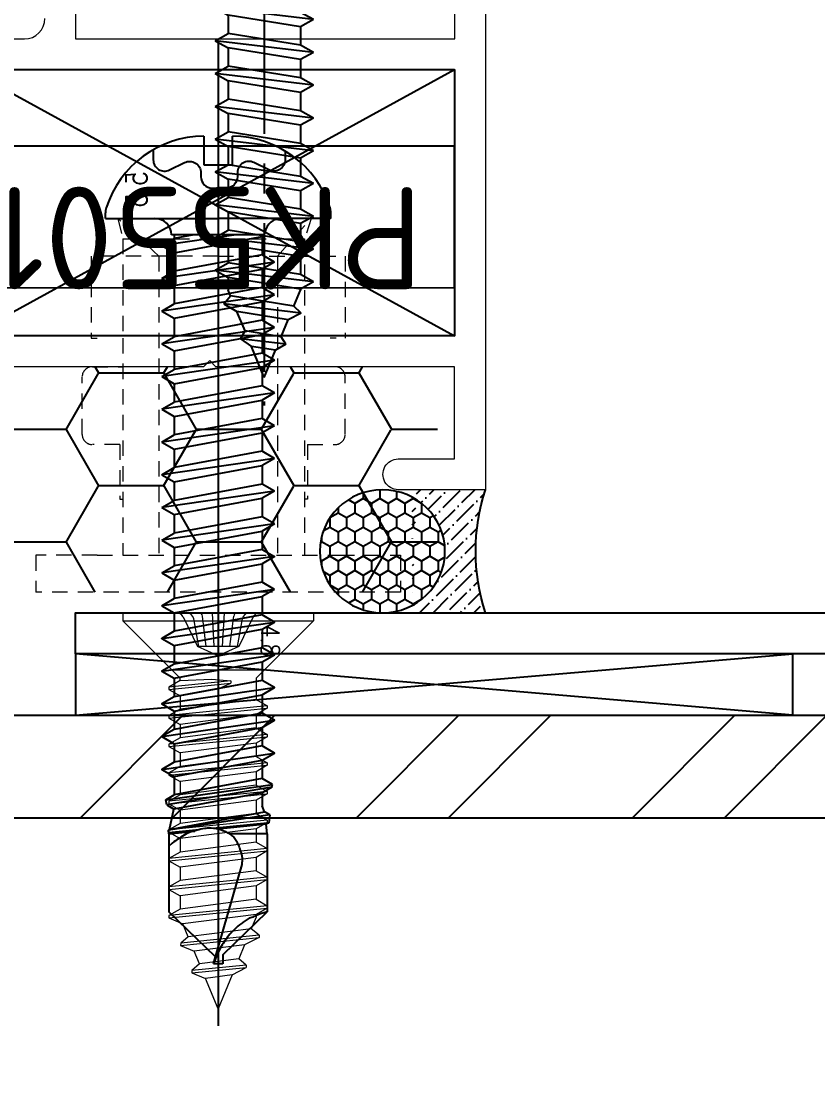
# Model space of a CAD drawing. Header units: inches. Extents: x 24920 to 61775, y 10942 to 38819.
# Drawn here: x 42746.8 to 42785.7, y 24086.1 to 24137.7 of the extents above; entities that cross this region are included whole.
import ezdxf
from ezdxf.enums import TextEntityAlignment as Align

# ---------------------------------------------------------------- set-up
doc = ezdxf.new("R2010")
doc.units = ezdxf.units.IN
doc.header["$MEASUREMENT"] = 0
doc.header["$PDMODE"] = 1
doc.linetypes.add('CENTER', pattern=[50.800000000000004, 31.75, -6.349999999999999, 6.349999999999999, -6.349999999999999])
doc.linetypes.add('LX', pattern=[0.625, 0.375, -0.25])
doc.layers.add('1 粗', color=2, linetype='Continuous', lineweight=30)
for name, color, linetype in [('11配件', 11, 'Continuous'), ('1_型材文字', 53, 'Continuous'), ('1_角码', 145, 'Continuous'), ('1_铝型材', 3, 'Continuous'), ('1辅助材料', 1, 'Continuous'), ('AL', 3, 'Continuous'), ('bz', 1, 'Continuous'), ('Center', 8, 'CENTER'), ('dim', 173, 'Continuous'), ('DOTE', 252, 'Continuous'), ('FASTENER', 191, 'Continuous'), ('Fill', 8, 'Continuous'), ('MS-J', 2, 'Continuous'), ('PJ', 13, 'Continuous'), ('TC', 8, 'Continuous'), ('粉刷线', 8, 'Continuous')]:
    doc.layers.add(name, color=color, linetype=linetype)
doc.styles.add('FS', font='simplex.shx', dxfattribs={"width": 0.7, "height": 5, "bigfont": 'chinese.shx'})
doc.styles.add('节点标注', font='TSSDENG', dxfattribs={"width": 0.7, "bigfont": 'HZTXT'})

# ---------------------------------------------------------------- blocks, each defined once
blk = doc.blocks.new('沉头自攻螺钉 4.8')
at = {"lineweight": 9}
for p, q in [((-2.594412104685034, 1.711525660084589), (-1.143637946912349, 1.003935333110348)), ((-1.143630331695021, 0.9460749475620104), (-2.497523754413123, 1.184804248239743)), ((-1.143637946912349, 0.5762878375553555), (-2.639288552702055, 0.7599286900840525)), ((-1.143637946912349, 1.003920102686606), (-0.6982013146553073, 6.6219254222e-06)), ((-1.143630331695021, 1.003920102686606), (-1.143630331695021, -1.003922089255866)), ((-2.799992384792858, 0.2928115474751394), (-1.143622716484969, 0.2060057387298002)), ((-0.6981860842315655, 6.6219254222e-06), (-1.143630331695021, -1.003914474043995)), ((-2.799977154365478, -0.2927983036224759), (-1.143630331695021, -0.2060001100871887)), ((-1.143637946912349, -0.5762898241282528), (-2.639288552702055, -0.7599230614414408)), ((-2.594419719898723, -1.711504801018236), (-1.143630331695021, -1.003906858832124)), ((-1.143637946912349, -0.9460617037093471), (-2.497538984840502, -1.18479100438526))]:
    blk.add_line(p, q, dxfattribs=at)
for centre, radius, start, end in [((-2.433967189826944, 2.040495230405213), 0.3660175797555008, 179.9997999999798, 244.0001999999803), ((-2.433967189826944, 1.545247492353155), 0.3660175797555008, 179.9997999999798, 260.0006300000068), ((-2.616991210128617, 0.9415667416869836), 0.1830011746651223, 179.9997999999798, 262.9998400000064), ((-2.616991210128617, -0.9415687282562428), 0.1830087898777504, 96.99989999993328, 179.9998999999899), ((-2.433967189826944, -1.545234248498672), 0.3660099645428729, 99.99940000010929, 179.9998999999899), ((-2.433967189826944, -2.040497216976291), 0.3660099645428729, 115.9998000000197, 179.9998999999899)]:
    blk.add_arc(centre, radius, start, end, dxfattribs=at)
at = {"layer": '11配件', "lineweight": 9}
for p, q in [((-2.80000000000291, 4.650000000001455), (-2.799999999999272, -2.247883370799172)), ((-2.799999999999272, 4.650000000001455), (-2.80000000000291, 0.6109090904046753)), ((-2.80000000000291, 4.650000000001455), (-2.402116629200463, 4.650000000001455)), ((-2.402116629200463, 4.650000000003273), (0.3901103190619324, 1.857773051739059)), ((-2.402116629204101, 3.638e-12), (-2.402116629200463, 4.650000000003273)), ((0, 2.247883370800991), (0, -2.247883370799172)), ((1.42868680752872, 1.857773051739059), (1.741524324217607, 2.399623525161587)), ((1.741524324217607, 2.399623525161587), (1.857635139953345, 2.399623525161587)), ((1.741524324217607, 2.399623525161587), (2.220792761829216, -2.399623525157949)), ((1.857635139953345, 2.399623525161587), (2.17047265664587, 1.857773051739059)), ((2.336903577561315, -2.399623525157949), (1.857635139953345, 2.399623525161587)), ((2.822016596332105, 1.857773051739059), (3.134854113020991, 2.399623525161587)), ((3.134854113020991, 2.399623525161587), (3.250964928756729, 2.399623525161587)), ((3.134854113020991, 2.399623525161587), (3.614122550628962, -2.399623525159768)), ((3.250964928756729, 2.399623525161587), (3.563802445449255, 1.857773051739059)), ((3.7302333663647, -2.399623525159768), (3.250964928756729, 2.399623525161587)), ((4.215346385135488, 1.857773051739059), (4.528183901824377, 2.399623525161587)), ((4.528183901824377, 2.399623525161587), (4.644294717560113, 2.399623525161587)), ((4.528183901824377, 2.399623525161587), (5.007452339432347, -2.399623525159768)), ((4.644294717560113, 2.399623525161587), (4.957132234252639, 1.857773051739059)), ((5.123563155168085, -2.399623525159768), (4.644294717560113, 2.399623525161587)), ((5.608676173938874, 1.857773051739059), (5.921513690627763, 2.399623525161587)), ((5.921513690627763, 2.399623525161587), (6.037624506363499, 2.399623525161587)), ((5.921513690627763, 2.399623525161587), (6.400782128235733, -2.399623525159768)), ((6.037624506363499, 2.399623525161587), (6.350462023056023, 1.857773051739059)), ((6.516892943971469, -2.399623525159768), (6.037624506363499, 2.399623525161587)), ((7.002005962742258, 1.857773051739059), (7.314843479434785, 2.399623525161587)), ((7.314843479434785, 2.399623525161587), (7.430954295170523, 2.399623525161587)), ((7.314843479434785, 2.399623525161587), (7.794111917042755, -2.399623525159768)), ((7.430954295170523, 2.399623525161587), (7.743791811863048, 1.857773051739059)), ((7.910222732774855, -2.399623525159768), (7.430954295170523, 2.399623525161587)), ((8.395335751545645, 1.857773051739059), (8.70817326823817, 2.399623525161587)), ((8.70817326823817, 2.399623525161587), (8.82428408397391, 2.399623525161587)), ((8.70817326823817, 2.399623525161587), (9.18744170584614, -2.399623525159768)), ((8.82428408397391, 2.399623525161587), (9.13712160066643, 1.857773051739059)), ((9.30355252157824, -2.399623525159768), (8.82428408397391, 2.399623525161587)), ((9.788665540349028, 1.857773051739059), (10.10150305704155, 2.399623525161587)), ((10.10150305704155, 2.399623525161587), (10.21761387277729, 2.399623525161587)), ((10.10150305704155, 2.399623525161587), (10.58077149464952, -2.399623525159768)), ((10.21761387277729, 2.399623525161587), (10.53045138946618, 1.857773051739059)), ((10.69688231038162, -2.399623525159768), (10.21761387277729, 2.399623525161587)), ((11.18199532915241, 1.857773051739059), (11.49483284584494, 2.399623525161587)), ((11.49483284584494, 2.399623525161587), (11.97410128345291, -2.399623525159768)), ((11.49483284584494, 2.399623525161587), (11.61094366158067, 2.399623525161587)), ((11.61094366158067, 2.399623525161587), (11.9237811782732, 1.857773051739059)), ((12.09021209918501, -2.399623525159768), (11.61094366158067, 2.399623525161587)), ((0.3901103190582944, 1.857773051740878), (1.42868680752872, 1.857773051739059)), ((1.42868680752872, 1.857773051739059), (1.90795524513669, -1.857773051735421)), ((2.17047265664587, 1.857773051739059), (2.822016596332105, 1.857773051739059)), ((2.17047265664587, 1.857773051739059), (2.649741094250202, -1.857773051735421)), ((2.822016596332105, 1.857773051739059), (3.301285033940075, -1.857773051735421)), ((3.563802445449255, 1.857773051739059), (4.215346385135488, 1.857773051739059)), ((3.563802445449255, 1.857773051739059), (4.043070883053587, -1.857773051735421)), ((4.215346385135488, 1.857773051739059), (4.69461482274346, -1.857773051735421)), ((4.957132234252639, 1.857773051739059), (5.436400671856972, -1.857773051735421)), ((4.957132234252639, 1.857773051739059), (5.608676173938874, 1.857773051739059)), ((5.608676173938874, 1.857773051739059), (6.087944611546845, -1.857773051735421)), ((6.350462023056023, 1.857773051739059), (7.002005962742258, 1.857773051739059)), ((6.350462023056023, 1.857773051739059), (6.829730460660357, -1.857773051735421)), ((7.002005962742258, 1.857773051739059), (7.481274400350231, -1.857773051735421)), ((7.743791811863048, 1.857773051739059), (8.395335751545645, 1.857773051739059)), ((7.743791811863048, 1.857773051739059), (8.22306024946738, -1.857773051735421)), ((8.395335751545645, 1.857773051739059), (8.874604189153615, -1.857773051735421)), ((9.13712160066643, 1.857773051739059), (9.788665540349028, 1.857773051739059)), ((9.13712160066643, 1.857773051739059), (9.616390038270763, -1.857773051735421)), ((9.788665540349028, 1.857773051739059), (10.267933977957, -1.857773051735421)), ((10.53045138946618, 1.857773051739059), (11.18199532915241, 1.857773051739059)), ((10.53045138946618, 1.857773051739059), (11.00971982707415, -1.857773051735421)), ((11.18199532915241, 1.857773051739059), (11.66126376676038, -1.857773051735421)), ((11.9237811782732, 1.857773051739059), (12.04544454292045, 1.857773051739059)), ((11.9237811782732, 1.857773051739059), (12.38491206198523, -1.717161001353815)), ((12.04544454292045, 1.857773051739059), (12.61742953809516, 1.620849109263872)), ((12.93461767051485, 2.003835684314253), (12.61742953809516, 1.620849109263872)), ((12.61742953809516, 1.620849109263872), (13.01436811884559, -1.456431765684101)), ((12.93461767051485, 2.003835684314253), (13.05069734967765, 2.004147476407524)), ((12.93461767051485, 2.003835684314253), (13.31671020134308, -1.822321658037253)), ((13.43403004839274, -1.834428526590272), (13.05069734967765, 2.004147476407524)), ((13.05069734967765, 2.004147476407524), (13.40108568339928, 1.296248105642007)), ((13.40108568339928, 1.296248105642007), (14.08940619110581, 1.011136416091176)), ((13.40108568339928, 1.296248105642007), (13.71853095354163, -1.164757969434504)), ((14.39122421695356, 1.370201652523974), (14.08940619110581, 1.011136416091176)), ((14.39122421695356, 1.370201652523974), (14.50721434098887, 1.371410222178383)), ((14.39122421695356, 1.370201652523974), (14.65670892638081, -1.288280752431091)), ((14.87306233640993, 0.6865354124693113), (14.50721434098887, 1.371410222178383)), ((14.77154411039737, -1.275506967878754), (14.50721434098887, 1.371410222178383)), ((0.4363636359994417, -0.3033246089198656), (0.5263030580535997, 0.6160994396195747)), ((0.5263030580535997, 0.6160994396195747), (0.6424138737893373, 0.6160994396195747)), ((0.5263030580535997, 0.6160994396195747), (0.8274629730221931, -2.399623525157949)), ((0.9140746711891552, -0.0027436153868621), (0.6424138737893373, 0.6160994396195747)), ((0.9435737887579309, -2.399623525157949), (0.6424138737893373, 0.6160994396195747)), ((14.08940619110581, 1.011136416091176), (14.3370289041959, -0.9085677299735834)), ((14.87306233640993, 0.6865354124693113), (16.53050544023426, 1.819e-12)), ((14.87306233640993, 0.6865354124693113), (15.04119173889194, -0.6168939337221673)), ((-2.402116629204101, -4.650000000001455), (-2.402116629200463, 3.638e-12)), ((16.53050544023426, 1.819e-12), (15.04119173889194, -0.6168939337221673)), ((0.514625456333306, -1.857773051735421), (0.4363636359994417, -0.3033246089198656)), ((1.256411305446818, -1.857773051735421), (0.9140746711891552, -0.0027436153868621)), ((-2.80000000000291, -0.6109090903992183), (-2.80000000000291, -4.649999999999637)), ((14.3370289041959, -0.9085677299735834), (13.71853095354163, -1.164757969434504)), ((14.3370289041959, -0.9085677299735834), (14.65670892638081, -1.288280752431091)), ((14.77154411039737, -1.275506967878754), (15.04119173889194, -0.6168939337221673)), ((13.01436811884559, -1.456431765684101), (12.38491206198523, -1.717161001353815)), ((13.01436811884559, -1.456431765684101), (13.31671020134308, -1.822321658037253)), ((13.43403004839274, -1.834428526590272), (13.71853095354163, -1.164757969434504)), ((14.65670892638081, -1.288280752431091), (14.77154411039737, -1.275506967878754)), ((-2.402116629200463, -4.649999999999637), (0.3901103190655704, -1.857773051735421)), ((0.514625456333306, -1.857773051735421), (0.3901103190655704, -1.857773051735421)), ((0.514625456333306, -1.857773051735421), (0.8274629730221931, -2.399623525157949)), ((0.9435737887579309, -2.399623525157949), (1.256411305446818, -1.857773051735421)), ((1.256411305446818, -1.857773051735421), (1.90795524513669, -1.857773051735421)), ((1.90795524513669, -1.857773051735421), (2.220792761829216, -2.399623525157949)), ((2.336903577561315, -2.399623525157949), (2.649741094250202, -1.857773051735421)), ((2.649741094250202, -1.857773051735421), (3.301285033940075, -1.857773051735421)), ((3.301285033940075, -1.857773051735421), (3.614122550628962, -2.399623525159768)), ((3.7302333663647, -2.399623525159768), (4.043070883053587, -1.857773051735421)), ((4.043070883053587, -1.857773051735421), (4.69461482274346, -1.857773051735421)), ((4.69461482274346, -1.857773051735421), (5.007452339432347, -2.399623525159768)), ((5.123563155168085, -2.399623525159768), (5.436400671856972, -1.857773051735421)), ((5.436400671856972, -1.857773051735421), (6.087944611546845, -1.857773051735421)), ((6.087944611546845, -1.857773051735421), (6.400782128235733, -2.399623525159768)), ((6.516892943971469, -2.399623525159768), (6.829730460660357, -1.857773051735421)), ((6.829730460660357, -1.857773051735421), (7.481274400350231, -1.857773051735421)), ((7.481274400350231, -1.857773051735421), (7.794111917042755, -2.399623525159768)), ((7.910222732774855, -2.399623525159768), (8.22306024946738, -1.857773051735421)), ((8.22306024946738, -1.857773051735421), (8.874604189153615, -1.857773051735421)), ((8.874604189153615, -1.857773051735421), (9.18744170584614, -2.399623525159768)), ((9.30355252157824, -2.399623525159768), (9.616390038270763, -1.857773051735421)), ((9.616390038270763, -1.857773051735421), (10.267933977957, -1.857773051735421)), ((10.267933977957, -1.857773051735421), (10.58077149464952, -2.399623525159768)), ((10.69688231038162, -2.399623525159768), (11.00971982707415, -1.857773051735421)), ((11.00971982707415, -1.857773051735421), (11.66126376676038, -1.857773051735421)), ((11.66126376676038, -1.857773051735421), (11.97410128345291, -2.399623525159768)), ((12.03610114655385, -1.857773051735421), (12.04544454292045, -1.857773051735421)), ((12.09021209918501, -2.399623525159768), (12.38491206198523, -1.717161001353815)), ((13.31671020134308, -1.822321658037253), (13.43403004839274, -1.834428526590272)), ((0.8274629730221931, -2.399623525157949), (0.9435737887579309, -2.399623525157949)), ((2.220792761829216, -2.399623525157949), (2.336903577561315, -2.399623525157949)), ((3.614122550628962, -2.399623525159768), (3.7302333663647, -2.399623525159768)), ((5.007452339432347, -2.399623525159768), (5.123563155168085, -2.399623525159768)), ((6.400782128235733, -2.399623525159768), (6.516892943971469, -2.399623525159768)), ((7.794111917042755, -2.399623525159768), (7.910222732774855, -2.399623525159768)), ((9.18744170584614, -2.399623525159768), (9.30355252157824, -2.399623525159768)), ((10.58077149464952, -2.399623525159768), (10.69688231038162, -2.399623525159768)), ((11.97410128345291, -2.399623525159768), (12.09021209918501, -2.399623525159768)), ((-2.800000000010186, -4.649999999999637), (-2.402116629204101, -4.650000000001455))]:
    blk.add_line(p, q, dxfattribs=at)
at = {"layer": 'DOTE', "ltscale": 0.5}
blk.add_line((-5.130147815852978, 1.819e-12), (17.26922339251177, 3.638e-12), dxfattribs=at)
at = {"color": 7, "lineweight": 9, "style": 'FS', "width": 0.8}
blk.add_text('4.8', height=0.8936727265280001, dxfattribs=at).set_placement((-1.437101720784994, 2.541868278587571), align=Align.MIDDLE)
blk = doc.blocks.new('*U743')
at = {"layer": 'Center', "ltscale": 0.2}
blk.add_line((-0.010000000000582, 4.118605533078445), (-0.010000000000582, -23.98056046333324), dxfattribs=at)
at = {"layer": 'FASTENER'}
for p, q in [((-1.552654028435451, -0.0222748815178724), (-1.552654028435451, -1.604930803609798)), ((1.532654028434287, -0.0222748815178724), (1.532654028434287, -1.107300471856381)), ((1.532654028434287, -0.33061422008857), (1.532654028434287, -1.107300471856381)), ((-1.552654028435451, -1.604930803609798), (1.532654028434287, -1.107300471856381)), ((2.089999999999418, -1.415639810427078), (1.532654028434287, -1.107300471856381)), ((-2.110000000000582, -1.913270142180495), (2.089999999999418, -1.415639810427078)), ((-2.110000000000582, -1.913270142180495), (-1.552654028435451, -1.604930803609798)), ((-1.552654028435451, -2.221609480751193), (1.532654028434287, -1.723979148997776)), ((2.089999999999418, -1.415639810427078), (1.532654028434287, -1.723979148997776)), ((1.532654028434287, -1.723979148997776), (1.532654028434287, -2.500665400765587)), ((-2.110000000000582, -1.913270142180495), (-1.552654028435451, -2.221609480751193)), ((-1.552654028435451, -2.221609480751193), (-1.552654028435451, -2.998295732519004)), ((-1.552654028435451, -3.004930803609799), (1.532654028434287, -2.50730047185638)), ((2.089999999999418, -2.815639810427078), (1.532654028434287, -2.50730047185638)), ((-2.110000000000582, -3.313270142180495), (2.089999999999418, -2.815639810427078)), ((-2.110000000000582, -3.313270142180495), (-1.552654028435451, -3.004930803609799)), ((-1.552654028435451, -3.621609480751193), (1.532654028434287, -3.123979148997777)), ((2.089999999999418, -2.815639810427078), (1.532654028434287, -3.123979148997777)), ((1.532654028434287, -3.123979148997777), (1.532654028434287, -3.900665400765587)), ((-2.110000000000582, -3.313270142180495), (-1.552654028435451, -3.621609480751193)), ((-1.552654028435451, -3.621609480751193), (-1.552654028435451, -4.398295732519004)), ((-1.552654028435451, -4.404930803609797), (1.532654028434287, -3.90730047185638)), ((2.089999999999418, -4.215639810427078), (1.532654028434287, -3.90730047185638)), ((-2.110000000000582, -4.713270142180495), (2.089999999999418, -4.215639810427078)), ((-2.110000000000582, -4.713270142180495), (-1.552654028435451, -4.404930803609797)), ((2.089999999999418, -4.215639810427078), (1.532654028434287, -4.523979148997777)), ((-2.110000000000582, -4.713270142180495), (-1.552654028435451, -5.021609480751193)), ((-1.552654028435451, -5.021609480751193), (1.532654028434287, -4.523979148997777)), ((1.532654028434287, -4.523979148997777), (1.532654028434287, -5.300665400765586)), ((-1.552654028435451, -5.021609480751193), (-1.552654028435451, -5.798295732519004)), ((-1.552654028435451, -5.804930803609798), (1.532654028434287, -5.30730047185638)), ((2.089999999999418, -5.615639810427078), (1.532654028434287, -5.30730047185638)), ((-2.110000000000582, -6.113270142180494), (2.089999999999418, -5.615639810427078)), ((-2.110000000000582, -6.113270142180494), (-1.552654028435451, -5.804930803609798)), ((2.089999999999418, -5.615639810427078), (1.532654028434287, -5.923979148997775)), ((-2.110000000000582, -6.113270142180494), (-1.552654028435451, -6.421609480751193)), ((-1.552654028435451, -6.421609480751193), (1.532654028434287, -5.923979148997775)), ((1.532654028434287, -5.923979148997775), (1.532654028434287, -6.700665400765586)), ((-1.552654028435451, -6.421609480751193), (-1.552654028435451, -7.198295732519004)), ((-1.552654028435451, -7.204930803609798), (1.532654028434287, -6.70730047185638)), ((2.089999999999418, -7.015639810427077), (1.532654028434287, -6.70730047185638)), ((-2.110000000000582, -7.513270142180495), (2.089999999999418, -7.015639810427077)), ((-2.110000000000582, -7.513270142180495), (-1.552654028435451, -7.204930803609798)), ((2.089999999999418, -7.015639810427077), (1.532654028434287, -7.323979148997775)), ((-2.110000000000582, -7.513270142180495), (-1.552654028435451, -7.821609480751192)), ((-1.552654028435451, -7.821609480751192), (1.532654028434287, -7.323979148997775)), ((1.532654028434287, -7.323979148997775), (1.532654028434287, -8.100665400765589)), ((-1.552654028435451, -7.821609480751192), (-1.552654028435451, -8.598295732519004)), ((-1.552654028435451, -8.604930803609795), (1.532654028434287, -8.10730047185638)), ((2.089999999999418, -8.415639810427077), (1.532654028434287, -8.10730047185638)), ((-2.110000000000582, -8.913270142180494), (2.089999999999418, -8.415639810427077)), ((2.089999999999418, -8.415639810427077), (1.532654028434287, -8.723979148997776)), ((-2.110000000000582, -8.913270142180494), (-1.552654028435451, -8.604930803609795)), ((-2.110000000000582, -8.913270142180494), (-1.552654028435451, -9.221609480751194)), ((-1.552654028435451, -9.221609480751194), (1.532654028434287, -8.723979148997776)), ((1.532654028434287, -8.723979148997776), (1.532654028434287, -9.500665400765584)), ((-1.552654028435451, -9.221609480751194), (-1.552654028435451, -9.998295732519004)), ((-2.110000000000582, -10.31327014218049), (2.089999999999418, -9.815639810427076)), ((-1.552654028435451, -10.00493080360979), (1.532654028434287, -9.507300471856377)), ((2.089999999999418, -9.815639810427076), (1.532654028434287, -9.507300471856377)), ((2.089999999999418, -9.815639810427076), (1.532654028434287, -10.12397914899777)), ((-2.110000000000582, -10.31327014218049), (-1.552654028435451, -10.00493080360979)), ((-2.110000000000582, -10.31327014218049), (-1.552654028435451, -10.62160948075119)), ((-1.552654028435451, -10.62160948075119), (1.532654028434287, -10.12397914899777)), ((1.532654028434287, -10.12397914899777), (1.532654028434287, -10.90066540076558)), ((-1.552654028435451, -10.62160948075119), (-1.552654028435451, -11.398295732519)), ((-2.110000000000582, -11.71327014218049), (2.089999999999418, -11.21563981042708)), ((-1.552654028435451, -11.4049308036098), (1.532654028434287, -10.90730047185638)), ((2.089999999999418, -11.21563981042708), (1.532654028434287, -10.90730047185638)), ((2.089999999999418, -11.21563981042708), (1.532654028434287, -11.52397914899777)), ((-2.110000000000582, -11.71327014218049), (-1.552654028435451, -11.4049308036098)), ((-2.110000000000582, -11.71327014218049), (-1.552654028435451, -12.02160948075119)), ((-1.552654028435451, -12.02160948075119), (1.532654028434287, -11.52397914899777)), ((1.532654028434287, -11.52397914899777), (1.532654028434287, -12.30066540076559)), ((-1.552654028435451, -12.02160948075119), (-1.552654028435451, -12.798295732519)), ((-2.110000000000582, -13.11327014218049), (2.089999999999418, -12.61563981042708)), ((-1.552654028435451, -12.8049308036098), (1.532654028434287, -12.30730047185638)), ((2.089999999999418, -12.61563981042708), (1.532654028434287, -12.30730047185638)), ((2.089999999999418, -12.61563981042708), (1.532654028434287, -12.92397914899777)), ((-2.110000000000582, -13.11327014218049), (-1.552654028435451, -12.8049308036098)), ((-1.552654028435451, -13.42160948075119), (1.532654028434287, -12.92397914899777)), ((1.532654028434287, -12.92397914899777), (1.532654028434287, -13.70066540076559)), ((-2.110000000000582, -13.11327014218049), (-1.552654028435451, -13.42160948075119)), ((-1.552654028435451, -13.42160948075119), (-1.552654028435451, -14.198295732519)), ((-1.552654028435451, -14.2049308036098), (1.532654028434287, -13.70730047185638)), ((2.089999999999418, -14.01563981042708), (1.532654028434287, -13.70730047185638)), ((-2.110000000000582, -14.5132701421805), (2.089999999999418, -14.01563981042708)), ((-2.110000000000582, -14.5132701421805), (-1.552654028435451, -14.2049308036098)), ((-1.552654028435451, -14.82160948075119), (1.532654028434287, -14.32397914899778)), ((2.089999999999418, -14.01563981042708), (1.532654028434287, -14.32397914899778)), ((1.532654028434287, -14.32397914899778), (1.532654028434287, -15.10066540076559)), ((-2.110000000000582, -14.5132701421805), (-1.552654028435451, -14.82160948075119)), ((-1.552654028435451, -14.82160948075119), (-1.552654028435451, -15.598295732519)), ((-1.552654028435451, -15.6049308036098), (1.532654028434287, -15.10730047185638)), ((2.089999999999418, -15.41563981042708), (1.532654028434287, -15.10730047185638)), ((-2.110000000000582, -15.91327014218049), (2.089999999999418, -15.41563981042708)), ((-2.110000000000582, -15.91327014218049), (-1.552654028435451, -15.6049308036098)), ((-1.552654028435451, -16.22160948075119), (1.532654028434287, -15.72397914899777)), ((2.089999999999418, -15.41563981042708), (1.532654028434287, -15.72397914899777)), ((1.532654028434287, -15.72397914899777), (1.532654028434287, -16.50066540076559)), ((-2.110000000000582, -15.91327014218049), (-1.552654028435451, -16.22160948075119)), ((-1.552654028435451, -16.22160948075119), (-1.552654028435451, -16.998295732519)), ((-1.552654028435451, -17.00493080360943), (1.532654028434287, -16.50730047185601)), ((2.089999999999418, -16.81563981042671), (1.532654028434287, -16.50730047185601)), ((-2.110000000000582, -17.31327014218013), (2.089999999999418, -16.81563981042671)), ((-2.110000000000582, -17.31327014218013), (-1.552654028435451, -17.00493080360943)), ((-1.552654028435451, -17.62160948075083), (1.532654028434287, -17.12397914899741)), ((2.089999999999418, -16.81563981042671), (1.532654028434287, -17.12397914899741)), ((1.532654028434287, -17.12397914899741), (1.532654028434287, -17.90066540076522)), ((-2.110000000000582, -17.31327014218013), (-1.552654028435451, -17.62160948075083)), ((-1.552654028435451, -17.62160948075083), (-1.552654028435451, -18.39829573251864)), ((-1.552654028435451, -18.39829573251864), (1.532654028434287, -17.90066540076522)), ((2.089999999999418, -18.20900473933592), (1.532654028434287, -17.90066540076522)), ((-2.110000000000582, -18.70663507108934), (2.089999999999418, -18.20900473933592)), ((-2.110000000000582, -18.70663507108934), (-1.552654028435451, -18.39829573251864)), ((-1.552654028435451, -19.01497440966003), (1.532654028434287, -18.51734407790662)), ((2.089999999999418, -18.20900473933592), (1.532654028434287, -18.51734407790662)), ((1.532654028434287, -18.51734407790662), (1.532654028434287, -19.06290751397064)), ((-2.110000000000582, -18.70663507108934), (-1.552654028435451, -19.01497440966003)), ((-1.552654028435451, -19.01497440966003), (-1.552654028435451, -19.06290751396702)), ((-1.269698467111186, -19.74602266766639), (-1.552654028435451, -19.06290751396702)), ((-1.269698467111186, -19.74602266766639), (1.430066061111253, -19.31057677601726)), ((1.430066061111253, -19.31057677601726), (1.532654028434287, -19.06290751397064)), ((1.711806051374548, -19.64717937779778), (1.430066061111253, -19.31057677601726)), ((-1.584991565721377, -20.03779520920771), (1.711806051374548, -19.64717937779778)), ((-1.584991565721377, -20.03779520920771), (-1.269698467111186, -19.74602266766639)), ((1.711806051374548, -19.64717937779778), (1.156342275832538, -19.97140445078414)), ((-1.584991565721377, -20.03779520920771), (-1.030258456655592, -20.32408198828234)), ((-1.030258456655592, -20.32408198828234), (1.156342275832538, -19.97140445078414)), ((-0.7286917394383274, -21.05212844695095), (-1.030258456655592, -20.32408198828234)), ((0.8115962862432654, -20.8036948944213), (1.156342275832538, -19.97140445078414)), ((-0.92530509176197, -21.36064319777285), (-0.7286917394383274, -21.05212844695095)), ((-0.92530509176197, -21.36064319777285), (1.010893101616371, -21.13859062771009)), ((-0.7286917394383274, -21.05212844695095), (0.8115962862432654, -20.80369489442312)), ((1.010893101616371, -21.13859062771009), (0.5378725009627404, -21.46452256918818)), ((1.010893101616371, -21.13859062771009), (0.8115962862432654, -20.8036948944213)), ((-0.92530509176197, -21.36064319777285), (-0.4892517289827329, -21.6301877675669)), ((-0.4892517289827329, -21.6301877675669), (0.5378725009627404, -21.46452256918999)), ((-0.010000000000582, -22.78720379146772), (-0.4892517289827329, -21.6301877675669)), ((-0.010000000000582, -22.78720379146772), (0.5378725009645507, -21.46452256918818))]:
    blk.add_line(p, q, dxfattribs=at)
blk.add_lwpolyline([(3.971042654026756, 0.1767772511842187), (3.971042654026756, 1.107966655658888, 0.2573443962429576), (3.444307829104376, 2.063595025175476, 0.1104181238085093), (0.7862085308041614, 3.013848756022808), (0.7862085308041614, 2.681222793378264), (-0.8062085308053253, 2.681222793378264), (-0.8062085308053253, 3.013848756022808, 0.1104181238085079), (-3.46430782910554, 2.063595025175476, 0.2573443962429576), (-3.99104265402792, 1.107966655658888), (-3.99104265402792, 0.1767772511842187, 0.4142135623730961), (-3.791990521325828, -0.0222748815178724), (3.771990521324664, -0.0222748815178724, 0.4142135623730698)], format="xyb", close=True, dxfattribs=at)
blk = doc.blocks.new('jm3')
at = {"layer": '1_角码'}
for p, q in [((-6.497444188091321, -11.85128370419261), (6.497444188091321, 11.85128370419261)), ((6.497444188091321, -11.85128370419261), (-6.497444188091321, 11.84828370419563))]:
    blk.add_line(p, q, dxfattribs=at)
blk.add_lwpolyline([(6.497444188091321, 11.85128370419261), (-6.497444188091321, 11.85128370419261), (-6.497444188091321, -11.85128370419261), (6.497444188091321, -11.85128370419261)], close=True, dxfattribs=at)
blk = doc.blocks.new('PK5501')
at = {"layer": '1_型材文字'}
blk.add_lwpolyline([(-10.23439390599378, -1.502455812413245), (-10.23470877610089, -25.2009136792185), (-17.13820752959873, -25.2009136792185), (-17.13789265949162, -1.502455812413245)], close=True, dxfattribs=at)
at = {"layer": '1_铝型材', "lineweight": 9}
for points in [[(-5.005000000004657, -26.20546689405455), (-5.005000000004657, -22.5, -0.4142135623730951), (-4.005000000004657, -21.5)], [(0, 0), (-26.99500000000262, -0.0029999999969732), (-26.9951326008013, -4.2529855237226, 1.000015600268862), (-25.49513416127593, -4.253008923900778), (-25.49513416127593, -1.502999999996973), (-20.99500000000262, -1.502999999996973), (-20.99500000000262, -13.15039999999862), (-20.69200000000273, -13.45299999999406), (-20.99500000000262, -13.7557000000088), (-20.99500000000262, -26.33654700234183, 0.2982166266985609)]]:
    blk.add_lwpolyline(points, format="xyb", dxfattribs=at)
blk.add_lwpolyline([(-1.80000000000291, -20), (-5, -20), (-5, -1.5), (-1.80000000000291, -1.5)], dxfattribs=at)
blk.add_lwpolyline([(-19.49511162382259, -1.502999999996973), (-19.49511162382259, -25.20256740838522), (-6.500223247639951, -25.19956740838825), (-6.500223247639951, -1.5)], close=True, dxfattribs=at)
at = {"layer": '1_角码'}
blk.add_blockref('jm3', (-12.99766743573127, -13.3527837041911), dxfattribs=at)
at = {"layer": '1_型材文字', "style": '节点标注', "width": 1.06915399392411}
blk.add_attdef('型材代号', text='', height=5, rotation=270, dxfattribs=at).set_placement((-16.25266872748034, -3.055915961478604), (-16.25266872748034, -23.93388371684705), align=Align.FIT)
blk = doc.blocks.new('16胶缝')
at = {"layer": 'Fill', "ltscale": 0.1}
h = blk.add_hatch(dxfattribs=at)
h.set_pattern_fill('HONEY', color=256, scale=10, style=0)
h.set_pattern_definition([(4.799999999999999e-15, (-19679.57538687299, -11324.37131966545), (1.875, 1.082531749999999), [1.25, -2.5]), (120, (-19679.57538687299, -11324.37131966545), (-1.874999995903224, 1.082531757095822), [1.249999999999998, -2.499999999999997]), (60.00000000000003, (-19679.57538687299, -11324.37131966545), (4.0967754e-09, 2.165063507095822), [-2.499999999999998, 1.249999999999999])])
edge = h.paths.add_edge_path()
edge.add_ellipse((8.015384510843433, 13.40127735032729), major_axis=(-1.8528e-12, -8.148750109612592), ratio=0.9817456533069092, start_angle=0, end_angle=360)
h = blk.add_hatch(dxfattribs=at)
h.set_pattern_fill('ANSI36', color=256, scale=10, style=0)
h.set_pattern_definition([(45.00000000000002, (-19679.57538687299, -11324.37131966545), (0.6629126073623884, 2.430679560328756), [3.125, -0.625, 0, -0.625])])
edge = h.paths.add_edge_path()
edge.add_ellipse((8.015384510843433, 13.40127735032729), major_axis=(-1.8528e-12, -8.148750109612592), ratio=0.9817456533069092, start_angle=298.49388158583247, end_angle=421.3091683385891, ccw=False)
edge.add_arc((1.45519e-11, 10.20000000000436), 1.200000000000727, 270.0000000001737, 325.1215167561239, ccw=False)
edge.add_line((1.45519e-11, 8.999999999992724), (1.45519e-11, -3.637978807091713e-12))
edge.add_arc((8.00000000001455, -24.92179927313555), 26.17434008739121, 72.20315629908453, 107.7968437009483, ccw=False)
edge.add_line((16.00000000001455, 0), (16.00000000001455, 8.999999999992724))
edge.add_arc((16.00000000001455, 10.20000000000436), 1.200000000000727, 216.322771583194, 269.9999999998263, ccw=False)
at = {"layer": '1辅助材料', "color": 1, "ltscale": 0.1}
blk.add_arc((8.00000000001455, -24.92179927313555), 26.17434008739207, 72.203156298682, 107.796843701318, dxfattribs=at)
blk.add_ellipse((8.015384510843433, 13.40127735032729), major_axis=(-1.8528e-12, -8.148750109612592), ratio=0.9817456533069092, dxfattribs=at)
blk.add_point((8.00000000001455, 7.276000000000001e-12), dxfattribs=at)
blk = doc.blocks.new('胶缝断面')
at = {"color": 7, "ltscale": 0.1, "extrusion": (0, 0, -1), "zscale": -1, "rotation": 180}
blk.add_blockref('16胶缝', (8, 5.457000000000001e-12), dxfattribs=at)
blk = doc.blocks.new('20180704170106')
at = {"layer": '粉刷线', "linetype": 'Continuous', "ltscale": 2}
h = blk.add_hatch(dxfattribs=at)
h.set_pattern_fill('HONEY', color=256, angle=89.99999999999999, style=0)
h.set_pattern_definition([(90, (-206484.2944296889, 206566.2920708703), (-2.749629999999998, 4.762500000000001), [3.174999999999999, -6.349999999999999]), (210, (-206484.2944296889, 206566.2920708703), (-2.749630985523392, -4.762499431007804), [3.174999999999996, -6.349999999999992]), (149.9999999999999, (-206484.2944296889, 206566.2920708703), (-5.499260985523387, 5.689921964e-07), [-6.349999999999998, 3.174999999999998])])
h.paths.add_polyline_path([(62.21668382827193, 28.23551735002548), (62.21668382827193, 2.118748436449095), (56.21677718497813, 2.118748436449095), (56.21677718497813, -5.264832908520474), (50.21677718497811, -5.264832908520474), (50.21677718497811, 45.89139703847467), (61.21677718497813, 45.89139703847467), (61.21677718497813, 28.23551735002548)])
at = {"color": 4}
for p, q in [((42.98083246871828, 40.69150775019079), (42.71293128747493, 40.69150775019079)), ((42.98083246871828, 40.68880743277259), (42.98083246871828, 35.19150775019079)), ((45.10762334521859, 37.94150774995796), (44.75910369679332, 37.33786163432524)), ((45.10759850312024, 37.94149532914162), (45.4561181506142, 37.33784921350889)), ((45.10763576626778, 37.94152017100714), (45.90611702110618, 32.44152017123997)), ((46.70459827687591, 37.94150774995796), (46.35607862938195, 37.33786163432524)), ((46.70457343477756, 37.94149532914162), (47.05309308320283, 37.33784921350889)), ((46.70459827687591, 37.94150774995796), (47.50309195369482, 32.44152017123997)), ((48.30157320946455, 37.94150774995796), (47.95306598301976, 37.33784921350889)), ((48.30156078841537, 37.94149532914162), (48.65008043590933, 37.33784921350889)), ((48.30158563051373, 37.94150774995796), (49.10006688628346, 32.44152017123997)), ((49.89854814112186, 37.94150774995796), (49.55002849362791, 37.33784921350889)), ((49.89856056217104, 37.94150774995796), (50.69704181794077, 32.44150775019079)), ((51.49553549475967, 37.94150774995796), (51.14701584726572, 37.33784921350889)), ((51.49554791580886, 37.94150774995796), (52.2940291715786, 32.44150775019079)), ((53.09252284746617, 37.94150774995796), (52.74400319997221, 37.33784921350889)), ((53.09253526851535, 37.94150774995796), (53.89101652428507, 32.44150775019079)), ((54.68951020110399, 37.94150774995796), (54.34099055361002, 37.33784921350889)), ((54.68952262215316, 37.94150774995796), (55.48800387699157, 32.44150775019079)), ((56.28649755381047, 37.94150774995796), (55.93797790631652, 37.33784921350889)), ((56.28650997485965, 37.94150774995796), (57.08499123062938, 32.44150775019079)), ((57.88348490744829, 37.94150774995796), (57.53496525902301, 37.33784921350889)), ((57.88349732849747, 37.94150774995796), (58.68197858333587, 32.44150775019079)), ((59.4803984509781, 37.94146663602442), (60.27887970674782, 32.44147905730642)), ((61.07736096251755, 37.94146663602442), (60.72884131409229, 37.33782052062453)), ((61.07736096251755, 37.94146663602442), (61.42588061001152, 37.33782052062453)), ((61.07736096251755, 37.94146663602442), (61.87585463840514, 32.44147905730642)), ((63.47282957099379, 32.44147905730642), (62.6743234731257, 37.94146663625725)), ((65.0698045035824, 32.44147905730642), (64.27129840571433, 37.94146663625725)), ((66.66677943523972, 32.44147905730642), (65.86827333737165, 37.94146663625725)), ((68.26375436782837, 32.44147905730642), (67.46524826996028, 37.94146663625725)), ((69.86072929948568, 32.44147905730642), (69.06222320254892, 37.94146663625725)), ((70.59996608272195, 37.83884468488395), (70.31069440208375, 37.33782052062453)), ((71.33926147595047, 32.64661117107607), (70.59995366167276, 37.83884468488395)), ((70.72878383286299, 37.82097092713229), (70.59996608272195, 37.83883226406761)), ((70.72877141274512, 37.82098334794864), (71.00773369800298, 37.33782052062453)), ((70.72878383286299, 37.82098334794864), (71.59676034655422, 32.68229658226483)), ((72.07856928929685, 37.71979996957815), (71.9282260192558, 37.45939459465443)), ((72.07856928929685, 37.71979996957815), (72.4647492803633, 37.66625322168693)), ((72.07856928929685, 37.71979996957815), (72.81786468252541, 32.76568072848022)), ((43.78167370613664, 37.42149194143713), (43.78167370613664, 32.91099510341883)), ((43.8591307979077, 37.33784921350889), (43.86737831309438, 37.3235526913777)), ((43.85914321895689, 37.33784921350889), (44.75907885562628, 37.33784921350889)), ((44.65766173694283, 33.04519112873823), (43.85918048117311, 37.33787405537441)), ((44.7591161178425, 37.33786163432524), (45.5576097946614, 33.04517870768905)), ((45.45613057166337, 37.33784921350889), (46.35605378728359, 37.33784921350889)), ((46.25464909058064, 33.04517870768905), (45.45616783481091, 37.33786163432524)), ((46.35609105043114, 37.33786163432524), (47.15457230620085, 33.04517870768905)), ((47.05310550425202, 37.33784921350889), (47.9530411409214, 37.33784921350889)), ((47.85162402223796, 33.04517870768905), (47.05313034541904, 37.33786163432524)), ((47.95307840313762, 37.33784921350889), (48.75155965890735, 33.0451662868727)), ((48.6500928569585, 37.33784921350889), (49.55001607257873, 37.33784921350889)), ((49.44859895482659, 33.04517870768905), (48.65011769905686, 37.33786163432524)), ((49.55004091467708, 37.33784921350889), (50.34852217044681, 33.0451662868727)), ((50.24706778954715, 37.33784921350889), (51.14700342621654, 37.33784921350889)), ((51.04557388648391, 33.0451662868727), (50.247080209665, 37.33784921350889)), ((51.14702826831488, 37.33784921350889), (51.94550952315331, 33.0451662868727)), ((51.84405514225364, 37.33784921350889), (52.74399077892303, 37.33784921350889)), ((52.64256124012172, 33.0451662868727), (51.84406756330282, 37.33784921350889)), ((52.7440156210214, 37.33784921350889), (53.54249687679111, 33.0451662868727)), ((53.44104249496012, 37.33784921350889), (54.34097813256086, 37.33784921350889)), ((54.23954859282821, 33.0451662868727), (53.44105491600931, 37.33784921350889)), ((54.34100297372788, 37.33784921350889), (55.13948422949761, 33.0451662868727)), ((55.03802984859794, 37.33784921350889), (55.93796548526734, 37.33784921350889)), ((55.83653594646604, 33.0451662868727), (55.03804226964712, 37.33784921350889)), ((55.93799032736568, 37.33784921350889), (56.73647158313543, 33.0451662868727)), ((56.63501720130444, 37.33784921350889), (57.53495283890514, 37.33784921350889)), ((57.43352329917253, 33.0451662868727), (56.63502962235361, 37.33784921350889)), ((57.53497768007218, 37.33784921350889), (58.3334589358419, 33.0451662868727)), ((58.23200455494224, 37.33784921350889), (59.13194019161164, 37.33784921350889)), ((59.03051065281033, 33.0451662868727), (58.23201697599142, 37.33784921350889)), ((59.13187880348414, 37.33782052062453), (59.93036005925386, 33.0451375937555)), ((60.62739935424179, 33.0451375937555), (59.82891809847206, 37.33782052062453)), ((60.72884131409229, 37.33780809957534), (61.52733499091119, 33.04512517293914)), ((61.42588061001152, 37.33782052062453), (62.32581624668092, 37.33782052062453)), ((62.22437428683043, 33.04512517293914), (61.4258930310607, 37.33780809957534)), ((63.02285554166883, 37.33782052062453), (63.92279117833822, 37.33782052062453)), ((64.61983047425745, 37.33782052062453), (65.51976611092687, 37.33782052062453)), ((66.21680540591478, 37.33782052062453), (67.1167410435155, 37.33782052062453)), ((67.81378033850342, 37.33782052062453), (68.71371597517282, 37.33782052062453)), ((69.41075527109204, 37.33782052062453), (70.31069090776145, 37.33782052062453)), ((70.31069440208375, 37.33779567852617), (71.10917565785348, 33.04512517293914)), ((71.00773369800298, 37.33782052062453), (71.6383084496483, 37.33782052062453)), ((71.00773369800298, 37.33782052062453), (71.79511061776431, 33.02588510978967)), ((71.9282260192558, 37.45938217383809), (71.6383084496483, 37.33780809957534)), ((72.7876320714131, 32.81803506449796), (71.92821359820664, 37.45938217383809)), ((72.74899435136467, 35.10118393949232), (72.46473685931413, 37.66625322168693)), ((72.46473685931413, 37.66624080063775), (72.54075311962517, 37.53460349258967)), ((73.00396788958459, 37.59147905721328), (72.54075311962517, 37.53460349258967)), ((72.54075311962517, 37.53460349258967), (72.7727766064927, 35.15901067410596)), ((73.00395546853542, 37.59149147826247), (76.81597218103707, 37.59149147826247)), ((73.00395546853542, 37.59149147826247), (73.00395546853542, 35.75192149076611)), ((78.90641933493316, 35.41504387208261), (76.81598460208625, 37.59147905721328)), ((79.35358622763307, 34.96788940043189), (74.49448279384524, 36.36573154130019)), ((40.36470181588083, 35.89150775014423), (38.97271884512156, 35.89150775014423)), ((40.36470181588083, 34.49150775023736), (40.36470181588083, 35.89150775014423)), ((43.78167370613664, 36.07463783142157), (44.30912966839968, 32.44153259205632)), ((42.98083246871828, 29.694208067609), (42.98083246871828, 35.19150775019079)), ((78.90641933493316, 35.41504387208261), (79.35357380658387, 35.41504387208261)), ((79.35357380658387, 35.41504387208261), (79.35357380658387, 34.96790182148107)), ((79.00093040149659, 35.0623756244313), (76.81598460208625, 32.79147905716673)), ((38.97271884512156, 34.49150775023736), (40.36470181588083, 34.49150775023736)), ((43.78167370613664, 34.00720671121963), (43.96062244195491, 33.04519112873823)), ((73.00395546853542, 32.79147905716673), (72.8697097590193, 34.04826654586941)), ((72.89094959665091, 33.9067940977402), (73.00396788958459, 32.79147905716673)), ((43.78167370613664, 33.04515386582352), (43.96057275775819, 33.04515386582352)), ((44.30911724735051, 32.44147048727609), (43.96059759985655, 33.045129023958)), ((44.30909240525215, 32.44149532937445), (44.65761205274612, 33.04515386582352)), ((44.65763689484447, 33.04515386582352), (45.55756011139601, 33.04515386582352)), ((45.90610460098832, 32.44147048727609), (45.55758495256305, 33.04514144477435)), ((46.25462424848229, 33.04515386582352), (47.15453504305332, 33.04515386582352)), ((47.50307953264564, 32.44148290832527), (47.15455988515168, 33.04514144477435)), ((47.50305469054729, 32.44149532937445), (47.85157433804124, 33.04515386582352)), ((47.8515991801396, 33.04515386582352), (48.75152239669114, 33.04515386582352)), ((49.10006688628346, 32.44148290832527), (48.75154723785818, 33.04515386582352)), ((49.1000420441851, 32.44149532937445), (49.44857411272825, 33.04515386582352)), ((49.44858653377742, 33.04515386582352), (50.34850974939764, 33.04515386582352)), ((50.69704181794077, 32.44148290832527), (50.34852217044681, 33.04515386582352)), ((50.69702939689159, 32.44149532937445), (51.04554904438555, 33.04515386582352)), ((51.04556146543472, 33.04515386582352), (51.94548468198627, 33.04515386582352)), ((52.2940291715786, 32.44148290832527), (51.94550952315331, 33.04515386582352)), ((52.29401675052939, 32.44149532937445), (52.64253639802337, 33.04515386582352)), ((52.64254881907254, 33.04515386582352), (53.54247203469276, 33.04515386582352)), ((53.89101652428507, 32.44148290832527), (53.54249687679111, 33.04515386582352)), ((53.8910041032359, 32.44149532937445), (54.23952375072984, 33.04515386582352)), ((54.23953617177904, 33.04515386582352), (55.13945938739926, 33.04515386582352)), ((55.48800387699157, 32.44148290832527), (55.13948422949761, 33.04515386582352)), ((55.48799145687372, 32.44149532937445), (55.83651110436767, 33.04515386582352)), ((55.83652352541685, 33.04515386582352), (56.73644674103707, 33.04515386582352)), ((57.08499123062938, 32.44148290832527), (56.73647158313543, 33.04515386582352)), ((57.0849788095802, 32.44149532937445), (57.43349845707417, 33.04515386582352)), ((57.43351087812334, 33.04515386582352), (58.33343409374356, 33.04515386582352)), ((58.68197858333587, 32.44148290832527), (58.3334589358419, 33.04515386582352)), ((58.68196616321802, 32.44149532937445), (59.03048581071197, 33.04515386582352)), ((59.03049823176115, 33.04515386582352), (59.93042144738136, 33.04515386582352)), ((60.27886728569865, 32.44146663625725), (59.93034763820469, 33.04512517293914)), ((60.27886728569865, 32.44146663625725), (60.6273869331926, 33.04512517293914)), ((60.62739935424179, 33.04512517293914), (61.527322569862, 33.04512517293914)), ((61.87584221735597, 32.44146663625725), (61.527322569862, 33.04512517293914)), ((61.87584221735597, 32.44146663625725), (62.22436186578125, 33.04512517293914)), ((62.22437428683043, 33.04512517293914), (63.12429750245064, 33.04512517293914)), ((63.82134921848773, 33.04512517293914), (64.72128485515714, 33.04512517293914)), ((65.41832415107639, 33.04512517293914), (66.31825978774577, 33.04512517293914)), ((67.01529908273369, 33.04512517293914), (67.91523471940307, 33.04512517293914)), ((68.61227401532233, 33.04512517293914), (69.51220965199172, 33.04512517293914)), ((70.20924894697964, 33.04512517293914), (71.10918458364904, 33.04512517293914)), ((71.33927389606832, 32.64661117107607), (71.10917565785348, 33.04512517293914)), ((71.59676034655422, 32.68230900308117), (71.33927389606832, 32.64661117107607)), ((71.59676034655422, 32.68230900308117), (71.79512303788214, 33.02588510978967)), ((72.7876320714131, 32.81804748531431), (71.79512303788214, 33.02588510978967)), ((72.81787710357456, 32.76568072848022), (72.7876320714131, 32.81804748531431)), ((73.00395546853542, 32.79147905716673), (72.81786468252541, 32.76566830743104)), ((73.00395546853542, 32.79147905716673), (76.81597218103707, 32.79147905716673)), ((63.48215696681291, 32.44738406711258), (63.46316604316235, 32.44738406711258)), ((42.98083246871828, 29.69150775019079), (42.71293128747493, 29.69150775019079))]:
    blk.add_line(p, q, dxfattribs=at)
at = {"color": 1, "linetype": 'CENTER', "ltscale": 2}
blk.add_line((34.37377962376923, 35.19150775019079), (82.3733321838081, 35.19150775019079), dxfattribs=at)
at = {"color": 4}
for points in [[(39.69204373005778, 38.4635852035135), (40.12320657540111, 38.4635852035135, -0.555680756024703), (40.61816578265279, 37.66777563514189), (40.25641640089452, 36.93390862084925, 0.5556807560246888), (40.75137560721486, 36.13809905271046), (40.94641658011822, 36.13809905271046, -0.4142135623730951), (41.49824299663305, 35.58627263572998), (41.49824299663305, 35.21332164132036)], [(39.62965265475214, 32.02588393189945), (40.12320657540111, 32.02588393189945, 0.555680756024703), (40.61816578265279, 32.82169350003824), (40.25641640089452, 33.55556051433087, -0.5556807560246888), (40.75137560721486, 34.35137008270249), (40.94641658011822, 34.35137008270249, 0.4142135623730951), (41.49824299663305, 34.90319649945013), (41.49824299663305, 35.21332164132036)]]:
    blk.add_lwpolyline(points, format="xyb", dxfattribs=at)
for points in [[(49.89854814112186, 37.94149532914162), (50.24706778954715, 37.33784921350889)], [(51.49553549475967, 37.94149532914162), (51.84405514225364, 37.33784921350889)], [(53.09252284746617, 37.94149532914162), (53.44104249496012, 37.33784921350889)], [(54.68951020110399, 37.94149532914162), (55.03802984859794, 37.33784921350889)], [(56.28649755381047, 37.94149532914162), (56.63501720130444, 37.33784921350889)], [(57.88348490744829, 37.94149532914162), (58.23200455494224, 37.33784921350889)], [(59.13186638243496, 37.33782052062453), (59.48038602992892, 37.94146663602442), (59.82890567742289, 37.33782052062453), (60.7288288930431, 37.33782052062453)], [(62.32582866773009, 37.33780809957534), (63.12430992349982, 33.04512517293914), (63.47282957099379, 32.44147905730642), (63.82136163953692, 33.04512517293914), (63.02285554166883, 37.33782052062453), (62.6743234731257, 37.94146663625725), (62.32580382563174, 37.33782052062453)], [(63.92280359938741, 37.33780809957534), (64.72128485515714, 33.04512517293914), (65.0698045035824, 32.44147905730642), (65.41833657212555, 33.04512517293914), (64.61983047425745, 37.33782052062453), (64.27129840571433, 37.94146663625725), (63.92277875822037, 37.33782052062453)], [(65.51977853197604, 37.33780809957534), (66.31825978774577, 33.04512517293914), (66.66677943523972, 32.44147905730642), (67.01531150378287, 33.04512517293914), (66.21680540591478, 37.33782052062453), (65.86827333737165, 37.94146663625725), (65.51975368987767, 37.33782052062453)], [(67.11675346456468, 37.33780809957534), (67.91523471940307, 33.04512517293914), (68.26375436782837, 32.44147905730642), (68.6122864363715, 33.04512517293914), (67.81378033850342, 37.33782052062453), (67.46524826996028, 37.94146663625725), (67.11672862246633, 37.33782052062453)], [(68.713728396222, 37.33780809957534), (69.51220965199172, 33.04512517293914), (69.86072929948568, 32.44147905730642), (70.20926136802882, 33.04512517293914), (69.41075527109204, 37.33782052062453), (69.06222320254892, 37.94146663625725), (68.71370355412364, 37.33782052062453)], [(76.81597218103707, 37.59149147826247), (76.82962281350048, 37.5348767535761), (76.84798098821194, 37.48060959018768), (76.86313455644996, 37.42475254414603), (76.88036242499946, 37.36992643750273), (76.89416210819036, 37.3133862388786), (76.91335248760879, 37.25954138790257), (76.93064246047288, 37.20475254417397), (76.94947263225912, 37.15072137885728), (76.9696070048958, 37.09734852425754), (76.99116978701204, 37.044696085155), (77.01417340058833, 36.99276406178251), (77.03864268679172, 36.94155245390721), (77.06449069920926, 36.89103641943075), (77.09169259667397, 36.84120353776962), (77.1200248003006, 36.7059415683616), (77.1490898411721, 36.65702783758752), (77.18303631804883, 36.61057345638983), (77.21356703154744, 36.56239256216213), (77.24399837758392, 36.51417440501972), (77.27382109686734, 36.46564572374336), (77.30802841391413, 36.41930313128978), (77.34676938038318, 36.37524599488825), (77.37438116874544, 36.32561184838414), (77.45037258695811, 36.23670263448729), (77.50626689661294, 36.15559378173202), (77.57322827819735, 36.09109174902551), (77.63460022956133, 36.01821799133904), (77.70313907321544, 35.95607594074682), (77.76554196421056, 35.88474238151685), (77.83580732066184, 35.82519631111064), (77.90601057279855, 35.76556329382583), (77.97602751012892, 35.70565701555461), (78.04794485494493, 35.64858271577396), (78.12106703128666, 35.59334671753459), (78.19540646299721, 35.53989933733828), (78.27088862191884, 35.48821573285386), (78.34755077119917, 35.43823379976675), (78.42545501701532, 35.3901398521848), (78.50416662544012, 35.34327557939105), (78.58404580317438, 35.29816266149282), (78.66526644490659, 35.25503709702753), (78.74681003112346, 35.2124207916204), (78.8335579978302, 35.17759242677131), (78.91718830540776, 35.13809378165752), (79.00024724844845, 35.09775051148608), (79.08304535131902, 35.05700977076776), (79.17627705913037, 35.03191943652929), (79.35357380658387, 34.96790182148107)], [(74.49447037372738, 36.36573154130019), (74.45986558590084, 36.36997950891964), (74.42594395019114, 36.37007887638174), (74.39148821402341, 36.37345737684518), (74.35742994863541, 36.37427716003732), (74.32288726605475, 36.37816491979175), (74.28890352603048, 36.37861207430251), (74.25483283959329, 36.3796305928845), (74.22088636271656, 36.37991627492011), (74.18713862076402, 36.37892259820365), (74.153589614667, 36.37673650984652), (74.12023934349416, 36.37333316728473), (74.08710022922604, 36.36868772935122), (74.05414742883293, 36.36288714199328), (74.02139336336406, 36.35593140590936), (73.98878834955394, 36.34806893975475), (73.95633238740265, 36.33922521793284), (73.92437326442449, 36.32745015015826), (73.89210361614823, 36.31752580520697), (73.8598339688033, 36.30757661815733), (73.8274773741141, 36.29828574182466), (73.79612687788904, 36.28269744012505), (73.76435406785457, 36.26984174922109), (73.731786317192, 36.26168117998168), (73.66932132188232, 36.22956058382989), (73.6060862271115, 36.21151293255389), (73.55784322787078, 36.18067169492133), (73.50052050873637, 36.15756871388294), (73.44711039122193, 36.13113691634499), (73.3941722707823, 36.10430764802732), (73.34231477230787, 36.0765468077734), (73.2926185214892, 36.04693524516188), (73.24505867529659, 36.01549780159257), (73.20035564899446, 35.98165069217794), (73.15859638992697, 35.94528212863952), (73.11969395074995, 35.90645421529189), (73.0835738060996, 35.86529116192833), (73.05002480000257, 35.82190475729294), (73.01884819660336, 35.77648131549358), (72.9900688380003, 35.7290208367631), (72.9643947184086, 35.67892711493187), (72.93957764562218, 35.62808813573793), (72.91484751924874, 35.57717463071458), (72.8916451698169, 35.52498176717199), (72.87093943357469, 35.47062765690498), (72.85132674220951, 35.41534197493457), (72.8279753420502, 35.36324847908691), (72.8065864527598, 35.30949057475664), (72.78039065375923, 35.18790182145313), (72.73706635367124, 35.06823831656948), (72.73707877472044, 34.96402648277581), (72.72530370671302, 34.85561636532657), (72.72727863863109, 34.75211252598092), (72.73237123154104, 34.64972657314502), (72.74268062599003, 34.54919134266674), (72.75840555876493, 34.4506062027067), (72.77796856686474, 34.35338736791164), (72.80206522438675, 34.25778325786814), (72.83001237921417, 34.16355787380599), (72.86154919024555, 34.0706118484959), (72.8964520804584, 33.89290746720508), (72.93453473690897, 33.8023090029601), (72.97558600082994, 33.71275389916263), (73.01950650755316, 33.62422973476351), (73.06647014711052, 33.53679861454292), (73.11558261327446, 33.45013759378344), (73.16778789833187, 33.36456961720251), (73.22891143057495, 33.28219382674433), (73.28411016520111, 33.19770647352561), (73.33953247778119, 33.11328122531994), (73.40099137648942, 33.03102964442223), (73.46714539639652, 32.95045489282347), (73.60555212572217, 32.79147905716673)], [(45.90606733784079, 32.44149532937445), (46.25459940638393, 33.04515386582352)]]:
    blk.add_lwpolyline(points, dxfattribs=at)
for centre, radius, start, end in [((43.98391262628139, 35.87666720501147), 5.01121575588024, 107.5662671915011, 179.8303202438356), ((42.71293128840625, 39.89150775014423), 0.8, 90, 107.5662671915011), ((43.78569809626788, 38.27684876183048), 0.8048656277901006, 180.0000999982383, 259.4497000018447), ((43.57692664209753, 37.15588218555786), 0.3353658536448512, 29.99992998114576, 79.44940000617801), ((43.98391262628139, 34.50634829537012), 5.01121575587884, 180.1696797561643, 252.4337328084989), ((43.78569809626788, 32.10612947563641), 0.8048780487476429, 90.2867699979695, 180.0001999964766), ((42.71293128747493, 30.49150775023736), 0.8, 252.4337328084989, 270)]:
    blk.add_arc(centre, radius, start, end, dxfattribs=at)
at = {"layer": 'PJ', "linetype": 'LX', "lineweight": 0, "ltscale": 2}
for p, q in [((59.41739015188068, 41.09088911768049), (59.41739015188068, 44.09088911768049)), ((59.41739015188068, 44.09088911768049), (61.21623424068093, 44.09088911768049)), ((61.21623424068093, 44.09088911768049), (61.21623424068093, 26.29199664876797)), ((44.81641564052551, 35.19144288892858), (44.817029341124, 41.39095409866422)), ((44.817029341124, 41.39095409866422), (48.81634637527167, 41.39150775014423)), ((53.5163601404056, 41.39150775014423), (50.71629575919359, 41.39150775014423)), ((48.81634637527167, 40.95694768312386), (48.81696007587015, 40.65632905066013)), ((48.81709850393235, 40.95694768312386), (48.81696007587015, 40.65645878436042)), ((50.21634637471288, 40.89152055396698), (50.21634637471288, 39.40562024060637)), ((54.01634637545794, 39.55694768298418), (54.01634637545794, 40.89152269042097)), ((59.41739015188068, 29.29199664876796), (59.41739015188068, 41.09088911768049)), ((44.81641564052551, 38.09144290164113), (42.98083246871828, 39.73419100488536)), ((42.98083246871828, 39.73419100488536), (43.98083246871829, 39.40617400710471)), ((42.98083246871828, 30.29727302235552), (42.98083246871828, 39.73419100488536)), ((43.98068924155086, 30.54228140972555), (43.98083246871829, 39.40617400710471)), ((43.98083246871829, 39.40617400710471), (48.81709850393235, 39.4056202294305)), ((48.81696007587015, 39.40562024060637), (59.41739015188068, 39.40562024060637)), ((54.01634637545794, 39.55694768298418), (56.67216203548013, 39.55694768298418)), ((56.67216203548013, 39.55694768298418), (56.67216203548013, 39.40562024060637)), ((44.81641564052551, 38.09144290164113), (59.41739015188068, 38.09088912396692)), ((44.81641564052551, 35.19144288892858), (44.81641564052551, 28.99095397256315)), ((44.81641564052551, 32.29157259874047), (42.98083246871828, 30.29727302235552)), ((44.81641564052551, 32.29157259874047), (59.41739015188068, 32.29199665365741)), ((42.98083246871828, 30.29727302235552), (43.98068924155086, 30.54228140972555)), ((43.98083246871829, 30.54228142625652), (48.81709850393235, 30.54283520369791)), ((48.81696007587015, 30.54283519252204), (59.41739015188068, 30.54283519252204)), ((50.21634637471288, 29.05693487916142), (50.21634637471288, 30.54283519252204)), ((56.67216203548013, 30.39150775014423), (56.67216203548013, 30.54283519252204)), ((54.01634637545794, 30.39150775014423), (54.01634637545794, 29.05693274270743)), ((54.01634637545794, 30.39150775014423), (56.67216203548013, 30.39150775014423)), ((44.81641564052551, 28.99095397256315), (48.81709850393235, 28.99150775023736)), ((48.81709850393235, 28.99150775023736), (48.81696007587015, 29.29199664876796)), ((59.41739015188068, 29.29199664876796), (59.41739015188068, 26.29199664876797)), ((53.5163601404056, 28.55694768298418), (50.71629575919359, 28.55694768298418)), ((59.41739015188068, 26.29199664876797), (61.21623424068093, 26.29199664876797))]:
    blk.add_line(p, q, dxfattribs=at)
for centre, radius, start, end in [((50.71636043023318, 40.89149369858205), 0.5000140556998556, 90.00741054182684, 179.996922679611), ((53.51636195741593, 40.89152333233506), 0.4999844179112216, 359.9999264420643, 90.00020821404799), ((50.71636043023318, 29.05696173454635), 0.5000140556998556, 180.0030773203889, 269.9925894581732), ((53.51636195741593, 29.05693210102618), 0.4999844179112216, 269.999791785952, 7.35579357098e-05)]:
    blk.add_arc(centre, radius, start, end, dxfattribs=at)
at = {"layer": '1 粗', "extrusion": (0, 0, -1)}
ref = blk.add_blockref('PK5501', (-29.22168382816017, 48.23795627709478), dxfattribs=dict(at, zscale=-1))
ref.add_attrib('型材代号', 'PK5501', dxfattribs={"layer": '1_型材文字', "height": 5, "rotation": 270, "style": '节点标注', "width": 0.9780669579064251}).set_placement((41.43589101760433, 45.18204031558707), (41.43589101760432, 24.30407256027684), align=Align.FIT)
at = {"layer": '1辅助材料', "xscale": 0.375, "yscale": 0.375, "zscale": 0.375}
blk.add_blockref('胶缝断面', (59.21668382827193, 48.2349562770687), dxfattribs=at)
at = {"layer": 'dim', "xscale": -1.142857142857142, "yscale": 1.142857142857142, "zscale": 1.142857142857142, "rotation": 90}
blk.add_blockref('*U743', (24.69626861251891, 37.43341887323186), dxfattribs=at)
at = {"color": 4, "style": 'FS', "text_generation_flag": 4, "width": 0.7999999999990907}
blk.add_text('5.5', height=1.024000000004889, dxfattribs=at).set_placement((41.56326317135245, 31.21874782675877), align=Align.MIDDLE)
blk = doc.blocks.new('age')
at = {"layer": 'TC'}
h = blk.add_hatch(dxfattribs=at)
h.set_pattern_fill('ANSI32', color=256, angle=7.908220724410718e-07, style=0)
h.set_pattern_definition([(45.00000079082206, (8530574.728013154, 3233836.890891266), (-6.735192183764011, 6.735191997839719), []), (45.00000079082206, (8530579.218143154, 3233836.890891328), (-6.735192183764011, 6.735191997839719), [])])
edge = h.paths.add_edge_path()
edge.add_line((42958.48845729224, 24152.50023992563), (43038.48845729224, 24152.50024213216))
edge.add_arc((43038.48845743012, 24147.50024213181), 5.000000000349248, 1.5799398056515201e-06, 90.00000157998147, ccw=False)
edge.add_line((43043.48845743047, 24147.50024226968), (43043.48845963653, 24067.50024226968))
edge.add_arc((43038.48845963665, 24067.50024213204), 4.999999999883586, -89.99999842268647, 1.5772716892570315e-06, ccw=False)
edge.add_line((43038.48845977429, 24062.50024213216), (42958.48845977429, 24062.50023992563))
edge.add_arc((42958.48845963641, 24067.50023992551), 4.999999999883586, 180.0000015799815, 270.0000015799815, ccw=False)
edge.add_line((42953.48845963653, 24067.50023978763), (42953.48845743047, 24147.50023978763))
edge.add_arc((42958.48845743035, 24147.50023992574), 4.999999999883586, 90.00000158264947, 180.0000015826495, ccw=False)
h.paths.add_polyline_path([(42958.48845743047, 24147.50023992563), (43038.48845743047, 24147.50024213216), (43038.48845963653, 24067.50024213216), (42958.48845963653, 24067.50023992563)], flags=16)
at = {"layer": 'AL'}
blk.add_lwpolyline([(43046.48845832651, 24115.00024235155), (43046.48845720969, 24155.49978144839), (42983.4887219649, 24155.49977971245), (42983.4887219097, 24157.49977971245), (43048.48845715448, 24157.49978150452), (43048.48845832651, 24115.00024240768)], dxfattribs=at)
at = {"layer": 'MS-J'}
blk.add_lwpolyline([(42958.48845729224, 24152.50023992563), (43038.48845729224, 24152.50024213216, -0.4142135623730951), (43043.48845743047, 24147.50024226968), (43043.48845963653, 24067.50024226968, -0.4142135623730951), (43038.48845977429, 24062.50024213216), (42958.48845977429, 24062.50023992563, -0.4142135623730951), (42953.48845963653, 24067.50023978763), (42953.48845743047, 24147.50023978763, -0.4142135623730951)], format="xyb", close=True, dxfattribs=at)
blk.add_lwpolyline([(42958.48845743047, 24147.50023992563), (43038.48845743047, 24147.50024213216), (43038.48845963653, 24067.50024213216), (42958.48845963653, 24067.50023992563)], close=True, dxfattribs=at)
at = {"layer": 'TC'}
for p, q in [((42983.48872204756, 24152.50467971251), (43018.48845720969, 24155.49978067655)), ((43018.48845729235, 24152.5046806766), (42983.4887219649, 24155.49977971245))]:
    blk.add_line(p, q, dxfattribs=at)
blk.add_lwpolyline([(42983.4887219649, 24155.49977971245), (42983.48872204756, 24152.50467971251), (43018.48845729235, 24152.5046806766), (43018.48845720969, 24155.49978067655)], close=True, dxfattribs=at)
at = {"layer": '11配件', "lineweight": 13, "rotation": 270.0000015813102}
blk.add_blockref('沉头自攻螺钉 4.8', (42990.44480329448, 24154.69977990275), dxfattribs=at)
at = {"layer": 'bz', "rotation": 270.0000015813102}
blk.add_blockref('20180704170106', (42955.25329375151, 24219.71692366461), dxfattribs=at)

msp = doc.modelspace()

# ---------------------------------------------------------------- block references
msp.add_blockref('age', (-234.0010230018743, -48.6153616144984))

doc.saveas('drawing.dxf')
